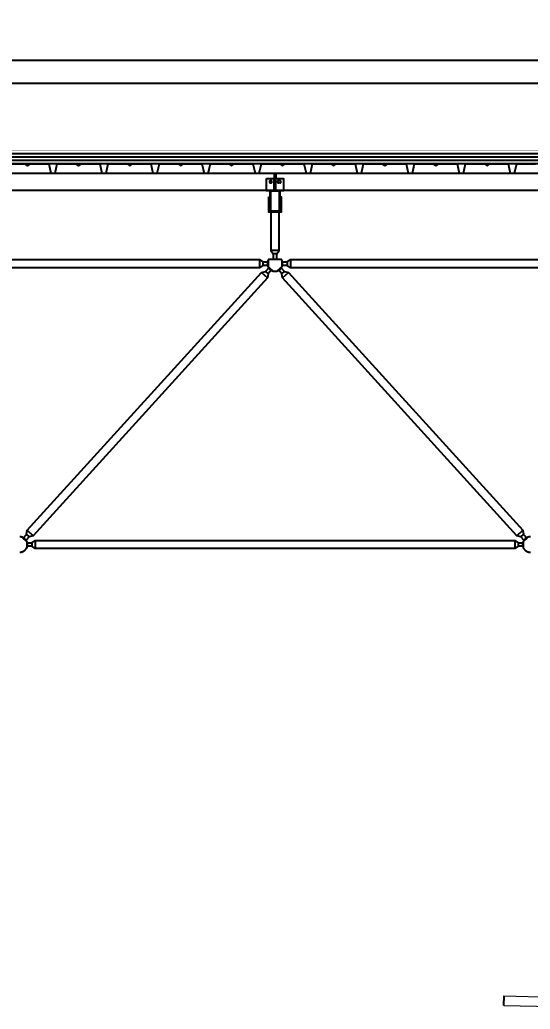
# Model space of a CAD drawing. Header units: centimetres. Extents: x 26569 to 160723, y -3143 to 14565.
# Drawn here: x 122308 to 122608, y -1252 to -670 of the extents above; entities that cross this region are included whole.
import ezdxf

# ---------------------------------------------------------------- set-up
doc = ezdxf.new("R2010")
doc.units = ezdxf.units.CM
doc.header["$LTSCALE"] = 100
doc.linetypes.add('HIDDEN', pattern=[9.525, 6.35, -3.175])
for name, color, linetype in [('A-ANNO-DIMS', 187, 'Continuous'), ('A-DOOR', 193, 'Continuous'), ('A-ELEV-02', 253, 'Continuous'), ('A-ELEV-04', 250, 'Continuous'), ('A-WALL-INSL', 249, 'Continuous'), ('A-WALL-SNWPNL', 200, 'Continuous'), ('S-STEL', 3, 'Continuous')]:
    doc.layers.add(name, color=color, linetype=linetype)
doc.styles.add('Fields_100', font='act_simplex.shx', dxfattribs={"width": 0.8, "height": 20})
doc.linetypes.add('BATTING', pattern='A,0.00254,-2.54,[134,ltypeshp.shx,S=2.54,R=0,X=-2.54,Y=0],-5.08,[134,ltypeshp.shx,S=2.54,R=180,X=2.54,Y=0],-2.54', length=10.16254)
doc.dimstyles.new('FIELDS_100', dxfattribs={"dimscale": 0, "dimtxt": 20, "dimasz": 5, "dimexe": 5, "dimexo": 5, "dimgap": 5, "dimtad": 0, "dimdec": 0, "dimzin": 0, "dimdsep": 46, "dimtxsty": 'Fields_100', "dimblk": 'DOT', "dimcen": 0.09, "dimclrt": 50, "dimadec": 0, "dimazin": 0, "dimtfac": 1, "dimtdec": 0, "dimtix": 1, "dimtofl": 0, "dimtmove": 1, "dimatfit": 3, "dimfxl": 5, "dimfxlon": 1, "dimtolj": 1, "dimtzin": 0, "dimarcsym": 0})

# ---------------------------------------------------------------- blocks, each defined once
blk = doc.blocks.new('_Dot')
at = {"color": 0, "linetype": 'ByBlock', "lineweight": -2}
blk.add_line((-0.5, 0), (-1, 0), dxfattribs=at)
at = {"color": 0, "linetype": 'ByBlock', "const_width": 0.5}
blk.add_lwpolyline([(-0.25, 0, 1), (0.25, 0, 1)], format="xyb", close=True, dxfattribs=at)
blk = doc.blocks.new('*D482')
at = {"layer": 'A-ANNO-DIMS', "color": 0, "lineweight": -2, "transparency": 16777216}
for p, q in [((121107.73, -198.45), (121107.73, -188.45)), ((122907.73, -198.45), (122907.73, -188.45)), ((121112.73, -193.45), (121976.06, -193.45)), ((122902.73, -193.45), (122039.4, -193.45))]:
    blk.add_line(p, q, dxfattribs=at)
at = {"layer": 'DEFPOINTS', "color": 0, "transparency": 16777216}
for p in [(122907.73, -193.45), (121107.73, -1038.45), (122907.73, -1038.45)]:
    blk.add_point(p, dxfattribs=at)
at = {"layer": 'A-ANNO-DIMS', "color": 0, "lineweight": -2, "transparency": 16777216, "xscale": 5, "yscale": 5, "zscale": 5, "rotation": 180}
blk.add_blockref('_Dot', (121107.73, -193.45), dxfattribs=at)
at = {"layer": 'A-ANNO-DIMS', "color": 0, "lineweight": -2, "transparency": 16777216, "xscale": 5, "yscale": 5, "zscale": 5}
blk.add_blockref('_Dot', (122907.73, -193.45), dxfattribs=at)
at = {"layer": 'A-ANNO-DIMS', "color": 50, "transparency": 16777216, "insert": (122007.73, -193.45), "char_height": 20, "attachment_point": 5, "style": 'Fields_100'}
blk.add_mtext('\\A1;1800', dxfattribs=at)

msp = doc.modelspace()

# ---------------------------------------------------------------- linework, layer by layer
at = {"layer": 'A-DOOR', "lineweight": 0}
for p, q in [((122592.2, -1243.76), (122895.64, -1251.52)), ((122592.2, -1249.26), (122900.11, -1255.89))]:
    msp.add_line(p, q, dxfattribs=at)
at = {"layer": 'A-DOOR'}
msp.add_line((122592.2, -1249.26), (122592.34, -1243.76), dxfattribs=at)
at = {"layer": 'A-ELEV-02'}
for points in [[(113862.73, -760.44), (122930.23, -760.44)], [(122457.23, -760.44), (122457.23, -763.44)], [(122458.23, -760.44), (122458.23, -763.44)], [(122459.93, -764.74), (122459.91, -764.74), (122459.9, -764.74), (122459.88, -764.75), (122459.87, -764.75), (122459.85, -764.75), (122459.83, -764.75), (122459.82, -764.75), (122459.8, -764.76), (122459.79, -764.76), (122459.77, -764.76), (122459.75, -764.77), (122459.74, -764.77), (122459.72, -764.78), (122459.7, -764.78), (122459.69, -764.79), (122459.67, -764.79), (122459.66, -764.8), (122459.64, -764.81), (122459.62, -764.81), (122459.61, -764.82), (122459.59, -764.83), (122459.58, -764.84), (122459.56, -764.85), (122459.55, -764.86), (122459.53, -764.87), (122459.52, -764.88), (122459.5, -764.89), (122459.49, -764.9), (122459.47, -764.91), (122459.46, -764.92), (122459.45, -764.94), (122459.43, -764.95), (122459.42, -764.96), (122459.41, -764.98), (122459.4, -764.99), (122459.39, -765), (122459.38, -765.02), (122459.36, -765.03), (122459.35, -765.05), (122459.34, -765.06), (122459.33, -765.08), (122459.33, -765.09), (122459.32, -765.11), (122459.31, -765.12), (122459.3, -765.14), (122459.29, -765.15), (122459.29, -765.17), (122459.28, -765.19), (122459.27, -765.2), (122459.27, -765.22), (122459.26, -765.23), (122459.26, -765.25), (122459.25, -765.27), (122459.25, -765.28), (122459.24, -765.3), (122459.24, -765.32), (122459.24, -765.33), (122459.24, -765.35), (122459.23, -765.36), (122459.23, -765.38), (122459.23, -765.4), (122459.23, -765.41), (122459.23, -765.43), (122459.23, -765.44), (122459.23, -765.46), (122459.23, -765.48), (122459.23, -765.49), (122459.23, -765.51), (122459.23, -765.52), (122459.24, -765.54), (122459.24, -765.55), (122459.24, -765.57), (122459.24, -765.59), (122459.25, -765.6), (122459.25, -765.62), (122459.26, -765.64), (122459.26, -765.65), (122459.27, -765.67), (122459.27, -765.69), (122459.28, -765.7), (122459.29, -765.72), (122459.29, -765.73), (122459.3, -765.75), (122459.31, -765.77), (122459.32, -765.78), (122459.33, -765.8), (122459.33, -765.81), (122459.34, -765.83), (122459.35, -765.84), (122459.36, -765.86), (122459.38, -765.87), (122459.39, -765.89), (122459.4, -765.9), (122459.41, -765.91), (122459.42, -765.93), (122459.43, -765.94), (122459.45, -765.95), (122459.46, -765.96), (122459.47, -765.98), (122459.49, -765.99), (122459.5, -766), (122459.52, -766.01), (122459.53, -766.02), (122459.55, -766.03), (122459.56, -766.04), (122459.58, -766.05), (122459.59, -766.06), (122459.61, -766.07), (122459.62, -766.07), (122459.64, -766.08), (122459.66, -766.09), (122459.67, -766.09), (122459.69, -766.1), (122459.7, -766.11), (122459.72, -766.11), (122459.74, -766.12), (122459.75, -766.12), (122459.77, -766.13), (122459.79, -766.13), (122459.8, -766.13), (122459.82, -766.13), (122459.83, -766.14), (122459.85, -766.14), (122459.87, -766.14), (122459.88, -766.14), (122459.9, -766.14), (122459.91, -766.14), (122459.93, -766.14)], [(122460.53, -764.74), (122459.93, -764.74)], [(122460.53, -766.14), (122459.93, -766.14)], [(122460.53, -766.14), (122460.55, -766.14), (122460.56, -766.14), (122460.58, -766.14), (122460.59, -766.14), (122460.61, -766.14), (122460.62, -766.14), (122460.64, -766.13), (122460.66, -766.13), (122460.67, -766.13), (122460.69, -766.13), (122460.71, -766.12), (122460.72, -766.12), (122460.74, -766.11), (122460.76, -766.11), (122460.77, -766.1), (122460.79, -766.09), (122460.8, -766.09), (122460.82, -766.08), (122460.84, -766.07), (122460.85, -766.07), (122460.87, -766.06), (122460.88, -766.05), (122460.9, -766.04), (122460.91, -766.03), (122460.93, -766.02), (122460.94, -766.01), (122460.96, -766), (122460.97, -765.99), (122460.98, -765.98), (122461, -765.96), (122461.01, -765.95), (122461.02, -765.94), (122461.04, -765.93), (122461.05, -765.91), (122461.06, -765.9), (122461.07, -765.89), (122461.08, -765.87), (122461.1, -765.86), (122461.11, -765.84), (122461.12, -765.83), (122461.13, -765.81), (122461.13, -765.8), (122461.14, -765.78), (122461.15, -765.77), (122461.16, -765.75), (122461.17, -765.73), (122461.17, -765.72), (122461.18, -765.7), (122461.19, -765.69), (122461.19, -765.67), (122461.2, -765.65), (122461.2, -765.64), (122461.21, -765.62), (122461.21, -765.6), (122461.21, -765.59), (122461.22, -765.57), (122461.22, -765.55), (122461.22, -765.54), (122461.23, -765.52), (122461.23, -765.51), (122461.23, -765.49), (122461.23, -765.48), (122461.23, -765.46), (122461.23, -765.44), (122461.23, -765.43), (122461.23, -765.41), (122461.23, -765.4), (122461.23, -765.38), (122461.23, -765.36), (122461.22, -765.35), (122461.22, -765.33), (122461.22, -765.32), (122461.21, -765.3), (122461.21, -765.28), (122461.21, -765.27), (122461.2, -765.25), (122461.2, -765.23), (122461.19, -765.22), (122461.19, -765.2), (122461.18, -765.19), (122461.17, -765.17), (122461.17, -765.15), (122461.16, -765.14), (122461.15, -765.12), (122461.14, -765.11), (122461.13, -765.09), (122461.13, -765.08), (122461.12, -765.06), (122461.11, -765.05), (122461.1, -765.03), (122461.08, -765.02), (122461.07, -765), (122461.06, -764.99), (122461.05, -764.98), (122461.04, -764.96), (122461.02, -764.95), (122461.01, -764.94), (122461, -764.92), (122460.98, -764.91), (122460.97, -764.9), (122460.96, -764.89), (122460.94, -764.88), (122460.93, -764.87), (122460.91, -764.86), (122460.9, -764.85), (122460.88, -764.84), (122460.87, -764.83), (122460.85, -764.82), (122460.84, -764.81), (122460.82, -764.81), (122460.8, -764.8), (122460.79, -764.79), (122460.77, -764.79), (122460.76, -764.78), (122460.74, -764.78), (122460.72, -764.77), (122460.71, -764.77), (122460.69, -764.76), (122460.67, -764.76), (122460.66, -764.76), (122460.64, -764.75), (122460.62, -764.75), (122460.61, -764.75), (122460.59, -764.75), (122460.58, -764.75), (122460.56, -764.74), (122460.55, -764.74), (122460.53, -764.74)], [(113862.73, -770.44), (122930.23, -770.44)], [(122452.73, -770.44), (122462.73, -770.44)], [(122454.13, -776.04), (122454.63, -776.04)], [(122454.13, -777.44), (122454.63, -777.44)], [(122460.83, -776.04), (122461.33, -776.04)], [(122460.83, -777.44), (122461.33, -777.44)], [(122455.31, -783.24), (122455.31, -805.84), (122456.73, -807.84), (122456.73, -810.84)], [(122458.73, -810.84), (122458.73, -807.84), (122460.14, -805.84), (122460.14, -783.24)], [(122460.14, -805.84), (122455.31, -805.84)], [(122458.73, -807.84), (122456.73, -807.84)], [(122161.83, -812.54), (122164.83, -812.54), (122166.83, -811.13), (122448.63, -811.13), (122450.63, -812.54), (122453.63, -812.54)], [(122448.63, -811.13), (122448.63, -815.96)], [(122450.63, -812.54), (122450.63, -814.54)], [(122454.13, -810.84), (122454.04, -810.96), (122453.96, -811.09), (122453.88, -811.22), (122453.8, -811.35), (122453.73, -811.48), (122453.66, -811.62), (122453.6, -811.76), (122453.54, -811.91), (122453.48, -812.05), (122453.46, -812.13), (122453.43, -812.2), (122453.41, -812.28), (122453.39, -812.36), (122453.37, -812.43), (122453.35, -812.51), (122453.33, -812.59), (122453.32, -812.67), (122453.3, -812.74), (122453.29, -812.82), (122453.28, -812.9), (122453.27, -812.98), (122453.26, -813.06), (122453.25, -813.14), (122453.24, -813.22), (122453.24, -813.3), (122453.23, -813.38), (122453.23, -813.46), (122453.23, -813.54), (122453.23, -813.62), (122453.23, -813.7), (122453.24, -813.78), (122453.24, -813.86), (122453.25, -813.94), (122453.25, -814.01), (122453.26, -814.09), (122453.27, -814.17), (122453.29, -814.25), (122453.31, -814.4), (122453.35, -814.56), (122453.38, -814.71), (122453.43, -814.86), (122453.47, -815), (122453.52, -815.14), (122453.58, -815.29), (122453.64, -815.42), (122453.71, -815.56), (122453.77, -815.69), (122453.85, -815.82), (122453.93, -815.95), (122454.01, -816.07), (122454.1, -816.2), (122454.19, -816.32), (122454.29, -816.44), (122454.39, -816.56), (122454.5, -816.68), (122454.55, -816.73), (122454.61, -816.79), (122454.67, -816.84), (122454.73, -816.9), (122454.79, -816.95), (122454.85, -817), (122454.91, -817.05), (122454.97, -817.1), (122455.03, -817.15), (122455.1, -817.19), (122455.16, -817.24), (122455.23, -817.29), (122455.3, -817.33), (122455.36, -817.37), (122455.43, -817.41), (122455.5, -817.45), (122455.57, -817.49), (122455.64, -817.53), (122455.71, -817.57), (122455.78, -817.6), (122455.86, -817.64), (122455.93, -817.67), (122456, -817.7), (122456.08, -817.73), (122456.15, -817.76), (122456.22, -817.78), (122456.3, -817.81), (122456.37, -817.83), (122456.52, -817.88), (122456.67, -817.92), (122456.83, -817.95), (122456.98, -817.98), (122457.13, -818), (122457.28, -818.02), (122457.43, -818.03), (122457.58, -818.04), (122457.73, -818.04), (122457.88, -818.04), (122458.03, -818.03), (122458.18, -818.02), (122458.33, -818), (122458.48, -817.98), (122458.63, -817.95), (122458.79, -817.92), (122458.94, -817.88), (122459.09, -817.83), (122459.16, -817.81), (122459.24, -817.78), (122459.31, -817.76), (122459.38, -817.73), (122459.46, -817.7), (122459.53, -817.67), (122459.6, -817.64), (122459.68, -817.6), (122459.75, -817.57), (122459.82, -817.53), (122459.89, -817.49), (122459.96, -817.45), (122460.03, -817.41), (122460.1, -817.37), (122460.16, -817.33), (122460.23, -817.29), (122460.3, -817.24), (122460.36, -817.19), (122460.43, -817.15), (122460.49, -817.1), (122460.55, -817.05), (122460.61, -817), (122460.67, -816.95), (122460.73, -816.9), (122460.79, -816.84), (122460.85, -816.79), (122460.91, -816.73), (122460.96, -816.68), (122461.07, -816.56), (122461.17, -816.44), (122461.27, -816.32), (122461.36, -816.2), (122461.45, -816.07), (122461.53, -815.95), (122461.61, -815.82), (122461.69, -815.69), (122461.75, -815.56), (122461.82, -815.42), (122461.88, -815.29), (122461.94, -815.14), (122461.99, -815), (122462.03, -814.86), (122462.08, -814.71), (122462.11, -814.56), (122462.15, -814.4), (122462.17, -814.25), (122462.19, -814.17), (122462.2, -814.09), (122462.21, -814.01), (122462.21, -813.94), (122462.22, -813.86), (122462.22, -813.78), (122462.23, -813.7), (122462.23, -813.62), (122462.23, -813.54), (122462.23, -813.46), (122462.23, -813.38), (122462.22, -813.3), (122462.22, -813.22), (122462.21, -813.14), (122462.2, -813.06), (122462.19, -812.98), (122462.18, -812.9), (122462.17, -812.82), (122462.16, -812.74), (122462.14, -812.67), (122462.13, -812.59), (122462.11, -812.51), (122462.09, -812.43), (122462.07, -812.36), (122462.05, -812.28), (122462.03, -812.2), (122462, -812.13), (122461.98, -812.05), (122461.92, -811.91), (122461.86, -811.76), (122461.8, -811.62), (122461.73, -811.48), (122461.66, -811.35), (122461.58, -811.22), (122461.5, -811.09), (122461.42, -810.96), (122461.33, -810.84)], [(122453.63, -811.69), (122453.63, -815.4)], [(122454.13, -810.84), (122461.33, -810.84)], [(122461.83, -812.54), (122464.83, -812.54), (122466.83, -811.13), (122748.63, -811.13), (122750.63, -812.54), (122753.63, -812.54)], [(122461.83, -811.69), (122461.83, -815.4)], [(122464.83, -812.54), (122464.83, -814.54)], [(122466.83, -811.13), (122466.83, -815.96)], [(122453.63, -814.54), (122450.63, -814.54), (122448.63, -815.96), (122166.83, -815.96), (122164.83, -814.54), (122161.83, -814.54)], [(122449.82, -818.65), (122453.4, -821.9)], [(122452.21, -818.12), (122453.69, -819.47)], [(122453.6, -815.33), (122456.34, -817.83)], [(122459.12, -817.83), (122461.86, -815.33)], [(122461.77, -819.47), (122463.25, -818.12)], [(122753.63, -814.54), (122750.63, -814.54), (122748.63, -815.96), (122466.83, -815.96), (122464.83, -814.54), (122461.83, -814.54)], [(122462.06, -821.9), (122465.64, -818.65)], [(122312.06, -970.19), (122315.64, -973.43)], [(122599.82, -973.43), (122603.4, -970.19)], [(122307.73, -983.04), (122307.83, -983.04), (122307.93, -983.04), (122308.03, -983.03), (122308.13, -983.03), (122308.24, -983.02), (122308.34, -983), (122308.44, -982.99), (122308.55, -982.97), (122308.65, -982.95), (122308.76, -982.92), (122308.86, -982.9), (122308.97, -982.87), (122309.07, -982.84), (122309.18, -982.8), (122309.28, -982.77), (122309.39, -982.73), (122309.49, -982.69), (122309.59, -982.64), (122309.7, -982.59), (122309.8, -982.54), (122309.9, -982.49), (122310, -982.43), (122310.1, -982.37), (122310.19, -982.31), (122310.29, -982.25), (122310.38, -982.18), (122310.48, -982.11), (122310.57, -982.04), (122310.66, -981.96), (122310.74, -981.89), (122310.83, -981.81), (122310.91, -981.73), (122310.99, -981.64), (122311.07, -981.56), (122311.15, -981.47), (122311.22, -981.38), (122311.3, -981.29), (122311.37, -981.2), (122311.43, -981.1), (122311.5, -981.01), (122311.56, -980.91), (122311.62, -980.81), (122311.67, -980.71), (122311.73, -980.61), (122311.78, -980.51), (122311.83, -980.41), (122311.87, -980.3), (122311.91, -980.2), (122311.95, -980.1), (122311.99, -979.99), (122312.02, -979.89), (122312.06, -979.78), (122312.08, -979.68), (122312.11, -979.57), (122312.13, -979.47), (122312.15, -979.36), (122312.17, -979.26), (122312.19, -979.15), (122312.2, -979.05), (122312.21, -978.95), (122312.22, -978.85), (122312.23, -978.74), (122312.23, -978.64), (122312.23, -978.54), (122312.23, -978.44), (122312.23, -978.34), (122312.22, -978.24), (122312.21, -978.14), (122312.2, -978.04), (122312.19, -977.93), (122312.17, -977.83), (122312.15, -977.72), (122312.13, -977.62), (122312.11, -977.52), (122312.08, -977.41), (122312.06, -977.31), (122312.02, -977.2), (122311.99, -977.1), (122311.95, -976.99), (122311.91, -976.89), (122311.87, -976.78), (122311.83, -976.68), (122311.78, -976.58), (122311.73, -976.48), (122311.67, -976.38), (122311.62, -976.28), (122311.56, -976.18), (122311.5, -976.08), (122311.43, -975.99), (122311.37, -975.89), (122311.3, -975.8), (122311.22, -975.71), (122311.15, -975.62), (122311.07, -975.53), (122310.99, -975.45), (122310.91, -975.36), (122310.83, -975.28), (122310.74, -975.2), (122310.66, -975.12), (122310.57, -975.05), (122310.48, -974.98), (122310.38, -974.91), (122310.29, -974.84), (122310.19, -974.78), (122310.1, -974.72), (122310, -974.66), (122309.9, -974.6), (122309.8, -974.55), (122309.7, -974.5), (122309.59, -974.45), (122309.49, -974.4), (122309.39, -974.36), (122309.28, -974.32), (122309.18, -974.28), (122309.07, -974.25), (122308.97, -974.22), (122308.86, -974.19), (122308.76, -974.16), (122308.65, -974.14), (122308.55, -974.12), (122308.44, -974.1), (122308.34, -974.09), (122308.24, -974.07), (122308.13, -974.06), (122308.03, -974.05), (122307.93, -974.05), (122307.83, -974.04), (122307.73, -974.04)], [(122309.12, -974.26), (122311.86, -976.76)], [(122311.77, -972.62), (122313.25, -973.96)], [(122311.83, -977.54), (122314.83, -977.54), (122316.83, -976.13), (122598.63, -976.13), (122600.63, -977.54), (122603.63, -977.54)], [(122316.83, -976.13), (122316.83, -980.96)], [(122598.63, -976.13), (122598.63, -980.96)], [(122602.21, -973.96), (122603.69, -972.62)], [(122607.83, -974.04), (122607.73, -974.04), (122607.63, -974.04), (122607.53, -974.05), (122607.43, -974.05), (122607.33, -974.06), (122607.22, -974.07), (122607.12, -974.09), (122607.02, -974.1), (122606.91, -974.12), (122606.81, -974.14), (122606.7, -974.16), (122606.6, -974.19), (122606.49, -974.22), (122606.39, -974.25), (122606.28, -974.28), (122606.18, -974.32), (122606.07, -974.36), (122605.97, -974.4), (122605.87, -974.45), (122605.76, -974.5), (122605.66, -974.55), (122605.56, -974.6), (122605.46, -974.66), (122605.36, -974.72), (122605.27, -974.78), (122605.17, -974.84), (122605.08, -974.91), (122604.98, -974.98), (122604.89, -975.05), (122604.8, -975.12), (122604.72, -975.2), (122604.63, -975.28), (122604.55, -975.36), (122604.47, -975.45), (122604.39, -975.53), (122604.31, -975.62), (122604.24, -975.71), (122604.16, -975.8), (122604.09, -975.89), (122604.03, -975.99), (122603.96, -976.08), (122603.9, -976.18), (122603.84, -976.28), (122603.79, -976.38), (122603.73, -976.48), (122603.68, -976.58), (122603.63, -976.68), (122603.59, -976.78), (122603.55, -976.89), (122603.51, -976.99), (122603.47, -977.1), (122603.44, -977.2), (122603.4, -977.31), (122603.37, -977.41), (122603.35, -977.52), (122603.33, -977.62), (122603.31, -977.72), (122603.29, -977.83), (122603.27, -977.93), (122603.26, -978.04), (122603.25, -978.14), (122603.24, -978.24), (122603.23, -978.34), (122603.23, -978.44), (122603.23, -978.54), (122603.23, -978.64), (122603.23, -978.74), (122603.24, -978.85), (122603.25, -978.95), (122603.26, -979.05), (122603.27, -979.15), (122603.29, -979.26), (122603.31, -979.36), (122603.33, -979.47), (122603.35, -979.57), (122603.37, -979.68), (122603.4, -979.78), (122603.44, -979.89), (122603.47, -979.99), (122603.51, -980.1), (122603.55, -980.2), (122603.59, -980.3), (122603.63, -980.41), (122603.68, -980.51), (122603.73, -980.61), (122603.79, -980.71), (122603.84, -980.81), (122603.9, -980.91), (122603.96, -981.01), (122604.03, -981.1), (122604.09, -981.2), (122604.16, -981.29), (122604.24, -981.38), (122604.31, -981.47), (122604.39, -981.56), (122604.47, -981.64), (122604.55, -981.73), (122604.63, -981.81), (122604.72, -981.89), (122604.8, -981.96), (122604.89, -982.04), (122604.98, -982.11), (122605.08, -982.18), (122605.17, -982.25), (122605.27, -982.31), (122605.36, -982.37), (122605.46, -982.43), (122605.56, -982.49), (122605.66, -982.54), (122605.76, -982.59), (122605.87, -982.64), (122605.97, -982.69), (122606.07, -982.73), (122606.18, -982.77), (122606.28, -982.8), (122606.39, -982.84), (122606.49, -982.87), (122606.6, -982.9), (122606.7, -982.92), (122606.81, -982.95), (122606.91, -982.97), (122607.02, -982.99), (122607.12, -983), (122607.22, -983.02), (122607.33, -983.03), (122607.43, -983.03), (122607.53, -983.04), (122607.63, -983.04), (122607.73, -983.04), (122607.83, -983.04)], [(122603.6, -976.76), (122606.34, -974.26)], [(122311.83, -976.69), (122311.83, -980.4)], [(122603.63, -979.54), (122600.63, -979.54), (122598.63, -980.96), (122316.83, -980.96), (122314.83, -979.54), (122311.83, -979.54)], [(122314.83, -977.54), (122314.83, -979.54)], [(122600.63, -977.54), (122600.63, -979.54)], [(122603.63, -976.69), (122603.63, -980.4)]]:
    msp.add_lwpolyline(points, dxfattribs=at)
for points in [[(122452.73, -763.44), (122462.73, -763.44), (122462.73, -770.74), (122452.73, -770.74)], [(122455.93, -765.44), (122455.93, -765.43), (122455.93, -765.41), (122455.93, -765.4), (122455.93, -765.38), (122455.93, -765.36), (122455.92, -765.35), (122455.92, -765.33), (122455.92, -765.32), (122455.91, -765.3), (122455.91, -765.28), (122455.91, -765.27), (122455.9, -765.25), (122455.9, -765.23), (122455.89, -765.22), (122455.89, -765.2), (122455.88, -765.19), (122455.87, -765.17), (122455.87, -765.15), (122455.86, -765.14), (122455.85, -765.12), (122455.84, -765.11), (122455.83, -765.09), (122455.83, -765.08), (122455.82, -765.06), (122455.81, -765.05), (122455.8, -765.03), (122455.78, -765.02), (122455.77, -765), (122455.76, -764.99), (122455.75, -764.98), (122455.74, -764.96), (122455.72, -764.95), (122455.71, -764.94), (122455.7, -764.92), (122455.68, -764.91), (122455.67, -764.9), (122455.66, -764.89), (122455.64, -764.88), (122455.63, -764.87), (122455.61, -764.86), (122455.6, -764.85), (122455.58, -764.84), (122455.57, -764.83), (122455.55, -764.82), (122455.54, -764.81), (122455.52, -764.81), (122455.5, -764.8), (122455.49, -764.79), (122455.47, -764.79), (122455.46, -764.78), (122455.44, -764.78), (122455.42, -764.77), (122455.41, -764.77), (122455.39, -764.76), (122455.37, -764.76), (122455.36, -764.76), (122455.34, -764.75), (122455.32, -764.75), (122455.31, -764.75), (122455.29, -764.75), (122455.28, -764.75), (122455.26, -764.74), (122455.25, -764.74), (122455.23, -764.74), (122455.21, -764.74), (122455.2, -764.74), (122455.18, -764.75), (122455.17, -764.75), (122455.15, -764.75), (122455.13, -764.75), (122455.12, -764.75), (122455.1, -764.76), (122455.09, -764.76), (122455.07, -764.76), (122455.05, -764.77), (122455.04, -764.77), (122455.02, -764.78), (122455, -764.78), (122454.99, -764.79), (122454.97, -764.79), (122454.96, -764.8), (122454.94, -764.81), (122454.92, -764.81), (122454.91, -764.82), (122454.89, -764.83), (122454.88, -764.84), (122454.86, -764.85), (122454.85, -764.86), (122454.83, -764.87), (122454.82, -764.88), (122454.8, -764.89), (122454.79, -764.9), (122454.77, -764.91), (122454.76, -764.92), (122454.75, -764.94), (122454.73, -764.95), (122454.72, -764.96), (122454.71, -764.98), (122454.7, -764.99), (122454.69, -765), (122454.68, -765.02), (122454.66, -765.03), (122454.65, -765.05), (122454.64, -765.06), (122454.63, -765.08), (122454.63, -765.09), (122454.62, -765.11), (122454.61, -765.12), (122454.6, -765.14), (122454.59, -765.15), (122454.59, -765.17), (122454.58, -765.19), (122454.57, -765.2), (122454.57, -765.22), (122454.56, -765.23), (122454.56, -765.25), (122454.55, -765.27), (122454.55, -765.28), (122454.54, -765.3), (122454.54, -765.32), (122454.54, -765.33), (122454.54, -765.35), (122454.53, -765.36), (122454.53, -765.38), (122454.53, -765.4), (122454.53, -765.41), (122454.53, -765.43), (122454.53, -765.44), (122454.53, -765.46), (122454.53, -765.48), (122454.53, -765.49), (122454.53, -765.51), (122454.53, -765.52), (122454.54, -765.54), (122454.54, -765.55), (122454.54, -765.57), (122454.54, -765.59), (122454.55, -765.6), (122454.55, -765.62), (122454.56, -765.64), (122454.56, -765.65), (122454.57, -765.67), (122454.57, -765.69), (122454.58, -765.7), (122454.59, -765.72), (122454.59, -765.73), (122454.6, -765.75), (122454.61, -765.77), (122454.62, -765.78), (122454.63, -765.8), (122454.63, -765.81), (122454.64, -765.83), (122454.65, -765.84), (122454.66, -765.86), (122454.68, -765.87), (122454.69, -765.89), (122454.7, -765.9), (122454.71, -765.91), (122454.72, -765.93), (122454.73, -765.94), (122454.75, -765.95), (122454.76, -765.96), (122454.77, -765.98), (122454.79, -765.99), (122454.8, -766), (122454.82, -766.01), (122454.83, -766.02), (122454.85, -766.03), (122454.86, -766.04), (122454.88, -766.05), (122454.89, -766.06), (122454.91, -766.07), (122454.92, -766.07), (122454.94, -766.08), (122454.96, -766.09), (122454.97, -766.09), (122454.99, -766.1), (122455, -766.11), (122455.02, -766.11), (122455.04, -766.12), (122455.05, -766.12), (122455.07, -766.13), (122455.09, -766.13), (122455.1, -766.13), (122455.12, -766.13), (122455.13, -766.14), (122455.15, -766.14), (122455.17, -766.14), (122455.18, -766.14), (122455.2, -766.14), (122455.21, -766.14), (122455.23, -766.14), (122455.25, -766.14), (122455.26, -766.14), (122455.28, -766.14), (122455.29, -766.14), (122455.31, -766.14), (122455.32, -766.14), (122455.34, -766.13), (122455.36, -766.13), (122455.37, -766.13), (122455.39, -766.13), (122455.41, -766.12), (122455.42, -766.12), (122455.44, -766.11), (122455.46, -766.11), (122455.47, -766.1), (122455.49, -766.09), (122455.5, -766.09), (122455.52, -766.08), (122455.54, -766.07), (122455.55, -766.07), (122455.57, -766.06), (122455.58, -766.05), (122455.6, -766.04), (122455.61, -766.03), (122455.63, -766.02), (122455.64, -766.01), (122455.66, -766), (122455.67, -765.99), (122455.68, -765.98), (122455.7, -765.96), (122455.71, -765.95), (122455.72, -765.94), (122455.74, -765.93), (122455.75, -765.91), (122455.76, -765.9), (122455.77, -765.89), (122455.78, -765.87), (122455.8, -765.86), (122455.81, -765.84), (122455.82, -765.83), (122455.83, -765.81), (122455.83, -765.8), (122455.84, -765.78), (122455.85, -765.77), (122455.86, -765.75), (122455.87, -765.73), (122455.87, -765.72), (122455.88, -765.7), (122455.89, -765.69), (122455.89, -765.67), (122455.9, -765.65), (122455.9, -765.64), (122455.91, -765.62), (122455.91, -765.6), (122455.91, -765.59), (122455.92, -765.57), (122455.92, -765.55), (122455.92, -765.54), (122455.93, -765.52), (122455.93, -765.51), (122455.93, -765.49), (122455.93, -765.48), (122455.93, -765.46)], [(122454.13, -774.24), (122454.63, -774.24), (122454.63, -782.74), (122460.83, -782.74), (122460.83, -774.24), (122461.33, -774.24), (122461.33, -783.24), (122454.13, -783.24)], [(122309.75, -974.84), (122311.77, -972.62), (122312.06, -970.19), (122449.82, -818.65), (122452.21, -818.12), (122454.23, -815.9), (122455.71, -817.25), (122453.69, -819.47), (122453.4, -821.9), (122315.64, -973.43), (122313.25, -973.96), (122311.23, -976.18)], [(122604.23, -976.18), (122602.21, -973.96), (122599.82, -973.43), (122462.06, -821.9), (122461.77, -819.47), (122459.75, -817.25), (122461.23, -815.9), (122463.25, -818.12), (122465.64, -818.65), (122603.4, -970.19), (122603.69, -972.62), (122605.71, -974.84)]]:
    msp.add_lwpolyline(points, close=True, dxfattribs=at)
at = {"layer": 'A-ELEV-02', "linetype": 'HIDDEN', "ltscale": 0.1}
for points in [[(122457.23, -770.44), (122457.23, -763.44)], [(122458.23, -770.44), (122458.23, -763.44)]]:
    msp.add_lwpolyline(points, dxfattribs=at)
at = {"layer": 'A-ELEV-04'}
for p, q in [((122968.28, -694.3), (103052.48, -694.3)), ((104871.32, -707.43), (122929.69, -707.43))]:
    msp.add_line(p, q, dxfattribs=at)
at = {"layer": 'A-WALL-INSL', "ltscale": 0.002, "const_width": 0.2}
msp.add_lwpolyline([(122937.73, -746.94), (104865.23, -746.94)], dxfattribs=at)
at = {"layer": 'A-WALL-INSL', "linetype": 'BATTING', "ltscale": 0.002}
for points in [[(122937.73, -748.94), (104865.23, -748.94)], [(122937.73, -752.94), (104865.23, -752.94)]]:
    msp.add_lwpolyline(points, dxfattribs=at)
at = {"layer": 'A-WALL-INSL', "ltscale": 0.002}
for points in [[(122937.73, -750.94), (104865.23, -750.94)], [(122937.73, -754.94), (104865.23, -754.94)]]:
    msp.add_lwpolyline(points, dxfattribs=at)
at = {"layer": 'A-WALL-SNWPNL', "ltscale": 100}
for points in [[(122299.77, -754.94), (122310.77, -754.94), (122312.27, -755.94), (122313.77, -754.94), (122324.77, -754.94), (122326.02, -760.44), (122328.52, -760.44), (122328.96, -758.49)], [(122325.57, -758.49), (122326.02, -760.44), (122328.52, -760.44), (122329.77, -754.94), (122340.77, -754.94), (122342.27, -755.94), (122343.77, -754.94), (122354.77, -754.94), (122356.02, -760.44), (122358.52, -760.44), (122359.77, -754.94), (122370.77, -754.94), (122372.27, -755.94), (122373.77, -754.94), (122384.77, -754.94), (122386.02, -760.44), (122388.52, -760.44), (122389.77, -754.94), (122400.77, -754.94), (122402.27, -755.94), (122403.77, -754.94), (122414.77, -754.94), (122416.02, -760.44), (122418.52, -760.44), (122418.96, -758.49)], [(122415.57, -758.49), (122416.02, -760.44), (122418.52, -760.44), (122419.77, -754.94), (122430.77, -754.94), (122432.27, -755.94), (122433.77, -754.94), (122444.77, -754.94), (122446.02, -760.44), (122448.52, -760.44), (122449.77, -754.94), (122460.77, -754.94), (122462.27, -755.94), (122463.77, -754.94), (122474.77, -754.94), (122476.02, -760.44), (122478.52, -760.44), (122479.77, -754.94), (122490.77, -754.94), (122492.27, -755.94), (122493.77, -754.94), (122504.77, -754.94), (122506.02, -760.44), (122508.52, -760.44), (122508.96, -758.49)], [(122505.57, -758.49), (122506.02, -760.44), (122508.52, -760.44), (122509.77, -754.94), (122520.77, -754.94), (122522.27, -755.94), (122523.77, -754.94), (122534.77, -754.94), (122536.02, -760.44), (122538.52, -760.44), (122539.77, -754.94), (122550.77, -754.94), (122552.27, -755.94), (122553.77, -754.94), (122564.77, -754.94), (122566.02, -760.44), (122568.52, -760.44), (122569.77, -754.94), (122580.77, -754.94), (122582.27, -755.94), (122583.77, -754.94), (122594.77, -754.94), (122596.02, -760.44), (122598.52, -760.44), (122598.96, -758.49)], [(122595.57, -758.49), (122596.02, -760.44), (122598.52, -760.44), (122599.77, -754.94), (122610.77, -754.94)]]:
    msp.add_lwpolyline(points, dxfattribs=at)
at = {"layer": 'S-STEL'}
msp.add_lwpolyline([(122460.73, -782.74), (122460.73, -770.74), (122454.73, -770.74), (122454.73, -782.74)], dxfattribs=at)
msp.add_lwpolyline([(122460.43, -771.04), (122455.03, -771.04), (122455.03, -782.44), (122460.43, -782.44)], close=True, dxfattribs=at)

# ---------------------------------------------------------------- dimensions: what is measured, and where the dimension line sits
at = {"layer": 'A-ANNO-DIMS'}
dim = msp.add_linear_dim(base=(122907.73, -193.45), p1=(121107.73, -1038.45), p2=(122907.73, -1038.45), dimstyle='FIELDS_100', override={"dimscale": 1}, dxfattribs=at)
dim.commit()
dim.dimension.update_dxf_attribs({"geometry": '*D482', "text_midpoint": (122007.73, -193.45)})

doc.saveas('drawing.dxf')
